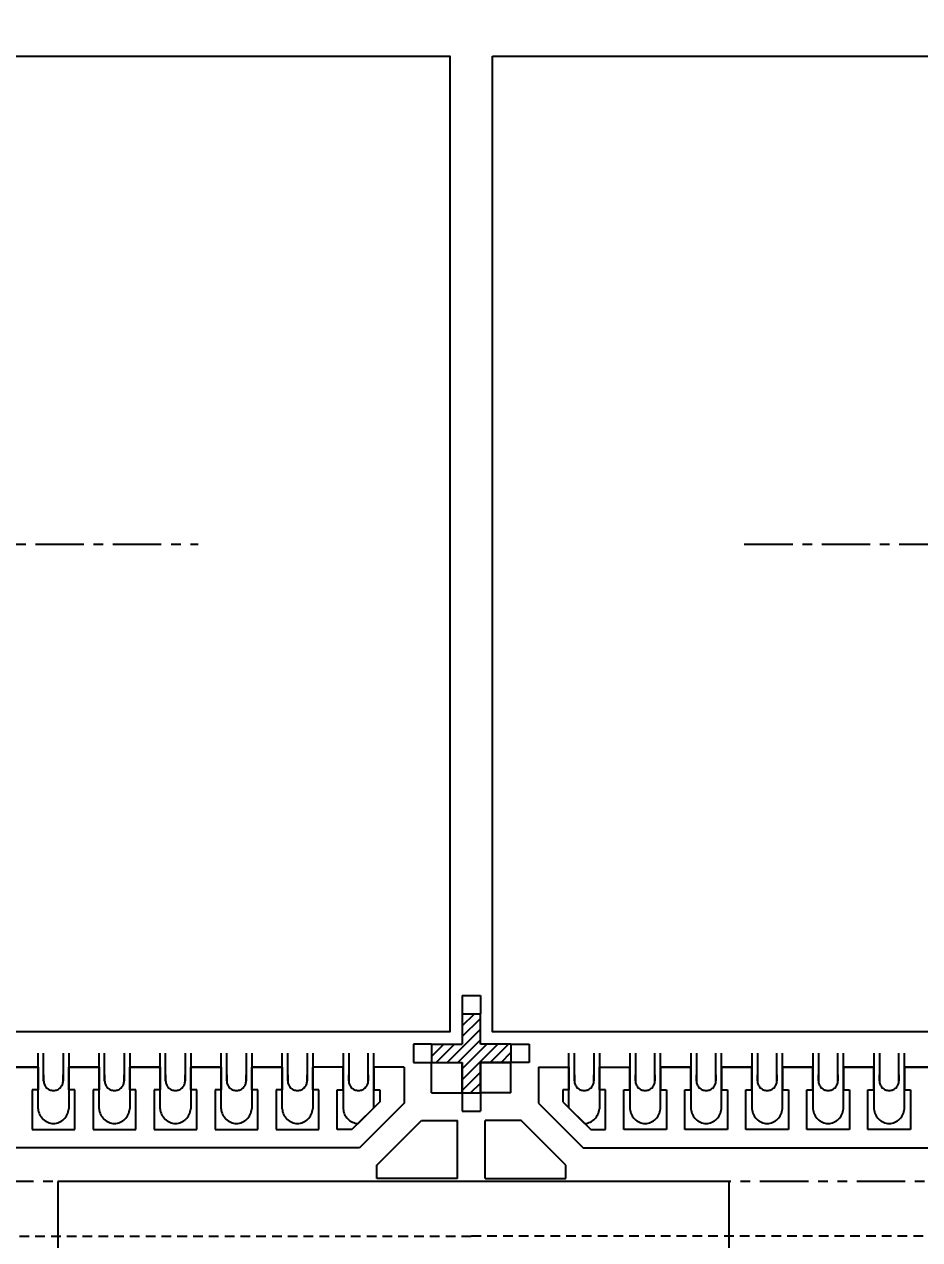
# Model space of a CAD drawing. Extents: x 91 to 778, y 180 to 503.
# Drawn here: x 505.4 to 520.08, y 249.16 to 269.09 of the extents above; entities that cross this region are included whole.
import ezdxf

# ---------------------------------------------------------------- set-up
doc = ezdxf.new("R2010")
doc.units = 0
doc.header["$LTSCALE"] = 12.7
doc.header["$MEASUREMENT"] = 0
doc.header["$PDMODE"] = 2
for name, pattern in [('CENTER', [2, 1.25, -0.25, 0.25, -0.25]), ('HIDDEN', [0.375, 0.25, -0.125]), ('PHANTOM', [2.5, 1.25, -0.25, 0.25, -0.25, 0.25, -0.25])]:
    doc.linetypes.add(name, pattern=pattern)
doc.layers.get('0').update_dxf_attribs({"linetype": 'CONTINUOUS'})
doc.layers.get('DEFPOINTS').update_dxf_attribs({"linetype": 'CONTINUOUS'})
for name, color, linetype in [('SH-01_CENTER', 2, 'CENTER'), ('SH-01_DIM', 4, 'CONTINUOUS'), ('SH-01_HATCH', 10, 'CONTINUOUS'), ('SH-01_HIDDEN', 6, 'HIDDEN'), ('SH-01_MISC', 5, 'CONTINUOUS'), ('SH-01_OBJECT', 7, 'CONTINUOUS'), ('SH-01_PHANTOM', 1, 'PHANTOM')]:
    doc.layers.add(name, color=color, linetype=linetype)
doc.styles.get("Standard").update_dxf_attribs({"font": 'simplex.shx', "width": 0.82})
doc.dimstyles.new('STANDARD$0', dxfattribs={"dimtxt": 0.18, "dimasz": 0.18, "dimexe": 0.18, "dimexo": 0.0625, "dimgap": 0.09, "dimtad": 0, "dimtih": 1, "dimtoh": 1, "dimdec": 4, "dimzin": 0, "dimdsep": 46, "dimtxsty": 'STANDARD', "dimcen": 0.09, "dimadec": 0, "dimazin": 0, "dimtfac": 1, "dimtdec": 4, "dimtofl": 0, "dimtmove": 0, "dimatfit": 3, "dimfxl": 1, "dimtolj": 1, "dimtzin": 0, "dimarcsym": 0})

# ---------------------------------------------------------------- blocks, each defined once
blk = doc.blocks.new('_Open30')
at = {"color": 0, "lineweight": -2}
for p, q in [((-1, 0.2679), (0, 0)), ((0, 0), (-1, -0.2679)), ((0, 0), (-1, 0))]:
    blk.add_line(p, q, dxfattribs=at)
blk = doc.blocks.new('*D24')
at = {"layer": 'DEFPOINTS', "color": 0, "ltscale": 0.05, "transparency": 16777216}
for p in [(143.581, 254.717), (731.581, 254.717), (731.581, 212.675)]:
    blk.add_point(p, dxfattribs=at)
at = {"layer": 'SH-01_DIM', "ltscale": 0.05, "transparency": 16777216}
for p, q in [((143.581, 252.177), (143.581, 210.135)), ((731.581, 252.177), (731.581, 210.135)), ((146.756, 212.675), (431.027, 212.675)), ((728.406, 212.675), (442.306, 212.675))]:
    blk.add_line(p, q, dxfattribs=at)
at = {"layer": 'SH-01_DIM', "ltscale": 0.05, "transparency": 16777216, "xscale": 3.175000000000011, "yscale": 3.175000000000011, "zscale": 3.175000000000011, "rotation": 180}
blk.add_blockref('_Open30', (143.581, 212.675), dxfattribs=at)
at = {"layer": 'SH-01_DIM', "ltscale": 0.05, "transparency": 16777216, "xscale": 3.175000000000011, "yscale": 3.175000000000011, "zscale": 3.175000000000011}
blk.add_blockref('_Open30', (731.581, 212.675), dxfattribs=at)
at = {"layer": 'SH-01_DIM', "ltscale": 0.05, "transparency": 16777216, "insert": (436.666, 212.675), "char_height": 1.524, "attachment_point": 5}
blk.add_mtext('\\A1;MOLD AREA\\P 294.0000', dxfattribs=at)
blk = doc.blocks.new('*D70')
at = {"layer": 'DEFPOINTS', "color": 0, "ltscale": 0.05, "transparency": 16777216}
for p in [(145.331, 250.117), (729.831, 250.117), (729.831, 224.936)]:
    blk.add_point(p, dxfattribs=at)
at = {"layer": 'SH-01_DIM', "ltscale": 0.05, "transparency": 16777216}
for p, q in [((145.331, 247.577), (145.331, 222.396)), ((729.831, 247.577), (729.831, 222.396)), ((148.506, 224.936), (425.901, 224.936)), ((726.656, 224.936), (449.26, 224.936))]:
    blk.add_line(p, q, dxfattribs=at)
at = {"layer": 'SH-01_DIM', "ltscale": 0.05, "transparency": 16777216, "xscale": 3.175000000000011, "yscale": 3.175000000000011, "zscale": 3.175000000000011, "rotation": 180}
blk.add_blockref('_Open30', (145.331, 224.936), dxfattribs=at)
at = {"layer": 'SH-01_DIM', "ltscale": 0.05, "transparency": 16777216, "xscale": 3.175000000000011, "yscale": 3.175000000000011, "zscale": 3.175000000000011}
blk.add_blockref('_Open30', (729.831, 224.936), dxfattribs=at)
at = {"layer": 'SH-01_DIM', "ltscale": 0.05, "transparency": 16777216, "insert": (437.581, 224.936), "char_height": 1.524, "attachment_point": 5}
blk.add_mtext('\\A1;SAW SINGULATION AREA\\P 292.2500', dxfattribs=at)
blk = doc.blocks.new('*U10')
at = {"layer": 'SH-01_CENTER', "ltscale": 0.05}
for p, q in [((0, -3.875), (0, 3.875)), ((-3.875, 0), (3.875, 0))]:
    blk.add_line(p, q, dxfattribs=at)
at = {"layer": 'SH-01_MISC', "ltscale": 0.05}
blk.add_lwpolyline([(-8, 8), (8, 8), (8, -8), (-8, -8)], close=True, dxfattribs=at)
blk = doc.blocks.new('*U11')
at = {"color": 0, "linetype": 'ByBlock', "lineweight": -2, "transparency": 16777216}
for p in [(150.3, 0), (167, 0)]:
    blk.add_blockref('*U10', p, dxfattribs=at)
blk = doc.blocks.new('A$C1BE279AF')
at = {"layer": 'SH-01_HATCH', "ltscale": 0.05}
h = blk.add_hatch(dxfattribs=at)
h.set_pattern_fill('ANSI31', color=10)
h.set_pattern_definition([(45, (2.30032, -1.11), (-0.0883883, 0.0883883), [])])
h.paths.add_polyline_path([(1.69, 1.19), (1.19, 1.19), (1.19, 1.69), (0.89, 1.69), (0.89, 1.19), (0.39, 1.19), (0.39, 0.89), (0.89, 0.89), (0.89, 0.39), (1.19, 0.39), (1.19, 0.89), (1.69, 0.89)])
at = {"layer": 'SH-01_HIDDEN'}
for p, q in [((0.89, 1.99), (1.19, 1.99)), ((0.89, 1.99), (0.89, 1.69)), ((1.19, 1.99), (1.19, 1.69)), ((0.09, 1.19), (0.09, 0.89)), ((0.39, 1.19), (0.09, 1.19)), ((1.69, 1.19), (1.99, 1.19)), ((1.99, 1.19), (1.99, 0.89)), ((0.09, 0.89), (0.39, 0.89)), ((1.99, 0.89), (1.69, 0.89)), ((0.89, 0.39), (0.89, 0.09)), ((1.19, 0.39), (1.19, 0.09)), ((0.89, 0.09), (1.19, 0.09))]:
    blk.add_line(p, q, dxfattribs=at)
at = {"layer": 'SH-01_OBJECT'}
for p, q in [((0.89, 1.69), (1.19, 1.69)), ((0.89, 1.69), (0.89, 1.19)), ((1.19, 1.19), (1.19, 1.69)), ((0.39, 1.19), (0.39, 0.89)), ((0.39, 1.19), (0.89, 1.19)), ((1.69, 1.19), (1.19, 1.19)), ((1.69, 1.19), (1.69, 0.89)), ((0.39, 0.89), (0.89, 0.89)), ((0.89, 0.39), (0.89, 0.89)), ((0.89, 0.89), (0.89, 0.89)), ((1.69, 0.89), (1.19, 0.89)), ((1.19, 0.89), (1.19, 0.89)), ((1.19, 0.89), (1.19, 0.39)), ((0.89, 0.39), (1.19, 0.39))]:
    blk.add_line(p, q, dxfattribs=at)
blk = doc.blocks.new('A$C6EB0439C')
at = {"layer": 'SH-01_HIDDEN'}
for p, q in [((9.45, 2.09), (9.45, 3)), ((9.54, 2.55), (9.54, 3)), ((9.86, 3), (9.86, 2.55)), ((9.95, 3), (9.95, 2.09)), ((10.45, 2.09), (10.45, 3)), ((10.54, 2.55), (10.54, 3)), ((10.86, 3), (10.86, 2.55)), ((10.95, 3), (10.95, 2.09)), ((11.45, 2.09), (11.45, 3)), ((11.54, 2.55), (11.54, 3)), ((11.86, 3), (11.86, 2.55)), ((11.95, 3), (11.95, 2.09)), ((12.45, 2.09), (12.45, 3)), ((12.54, 2.55), (12.54, 3)), ((12.86, 3), (12.86, 2.55)), ((12.95, 3), (12.95, 2.09)), ((13.45, 2.09), (13.45, 3)), ((13.54, 2.55), (13.54, 3)), ((13.86, 3), (13.86, 2.55)), ((13.95, 3), (13.95, 2.09)), ((14.45, 3), (14.45, 2.09)), ((14.54, 3), (14.54, 2.55)), ((14.86, 2.55), (14.86, 3)), ((14.95, 2.107), (14.95, 3)), ((18.15, 2.107), (18.15, 3)), ((18.24, 2.55), (18.24, 3)), ((18.56, 3), (18.56, 2.55)), ((18.65, 3), (18.65, 2.09)), ((19.15, 3), (19.15, 2.09)), ((19.24, 3), (19.24, 2.55)), ((19.56, 2.55), (19.56, 3)), ((19.65, 2.09), (19.65, 3)), ((20.15, 3), (20.15, 2.09)), ((20.24, 3), (20.24, 2.55)), ((20.56, 2.55), (20.56, 3)), ((20.65, 2.09), (20.65, 3)), ((21.15, 3), (21.15, 2.09)), ((21.24, 3), (21.24, 2.55)), ((21.56, 2.55), (21.56, 3)), ((21.65, 2.09), (21.65, 3)), ((22.15, 3), (22.15, 2.09)), ((22.24, 3), (22.24, 2.55)), ((22.56, 2.55), (22.56, 3)), ((22.65, 2.09), (22.65, 3)), ((23.15, 3), (23.15, 2.09)), ((23.24, 3), (23.24, 2.55)), ((23.56, 2.55), (23.56, 3)), ((23.65, 2.09), (23.65, 3)), ((9.45, 2.09), (9.45, 2.65)), ((9.54, 2.65), (9.54, 2.55)), ((9.86, 2.55), (9.86, 2.65)), ((9.95, 2.65), (9.95, 2.09)), ((10.45, 2.09), (10.45, 2.65)), ((10.54, 2.65), (10.54, 2.55)), ((10.86, 2.55), (10.86, 2.65)), ((10.95, 2.65), (10.95, 2.09)), ((11.45, 2.09), (11.45, 2.65)), ((11.54, 2.65), (11.54, 2.55)), ((11.86, 2.55), (11.86, 2.65)), ((11.95, 2.65), (11.95, 2.09)), ((12.45, 2.09), (12.45, 2.65)), ((12.54, 2.65), (12.54, 2.55)), ((12.86, 2.55), (12.86, 2.65)), ((12.95, 2.65), (12.95, 2.09)), ((13.45, 2.09), (13.45, 2.65)), ((13.54, 2.65), (13.54, 2.55)), ((13.86, 2.55), (13.86, 2.65)), ((13.95, 2.65), (13.95, 2.09)), ((14.45, 2.65), (14.45, 2.09)), ((14.54, 2.55), (14.54, 2.65)), ((14.86, 2.65), (14.86, 2.55)), ((14.95, 2.107), (14.95, 2.65)), ((18.15, 2.107), (18.15, 2.65)), ((18.24, 2.65), (18.24, 2.55)), ((18.56, 2.55), (18.56, 2.65)), ((18.65, 2.65), (18.65, 2.09)), ((19.15, 2.65), (19.15, 2.09)), ((19.24, 2.55), (19.24, 2.65)), ((19.56, 2.65), (19.56, 2.55)), ((19.65, 2.09), (19.65, 2.65)), ((20.15, 2.65), (20.15, 2.09)), ((20.24, 2.55), (20.24, 2.65)), ((20.56, 2.65), (20.56, 2.55)), ((20.65, 2.09), (20.65, 2.65)), ((21.15, 2.65), (21.15, 2.09)), ((21.24, 2.55), (21.24, 2.65)), ((21.56, 2.65), (21.56, 2.55)), ((21.65, 2.09), (21.65, 2.65)), ((22.15, 2.65), (22.15, 2.09)), ((22.24, 2.55), (22.24, 2.65)), ((22.56, 2.65), (22.56, 2.55)), ((22.65, 2.09), (22.65, 2.65)), ((23.15, 2.65), (23.15, 2.09)), ((23.24, 2.55), (23.24, 2.65)), ((23.56, 2.65), (23.56, 2.55)), ((23.65, 2.09), (23.65, 2.65)), ((14.693, 1.85), (14.94, 2.097)), ((18.407, 1.85), (18.16, 2.097))]:
    blk.add_line(p, q, dxfattribs=at)
at = {"layer": 'SH-01_HIDDEN', "ltscale": 0.05}
for p in [(7.85, 0), (25.25, 0)]:
    blk.add_line(p, (16.55, 0), dxfattribs=at)
at = {"layer": 'SH-01_HIDDEN'}
for centre, radius, start, end in [((9.7, 2.55), 0.16, 180, 0), ((10.7, 2.55), 0.16, 180, 0), ((11.7, 2.55), 0.16, 180, 0), ((12.7, 2.55), 0.16, 180, 0), ((13.7, 2.55), 0.16, 180, 0), ((14.7, 2.55), 0.16, 180, 0), ((18.4, 2.55), 0.16, 180, 0), ((19.4, 2.55), 0.16, 180, 0), ((20.4, 2.55), 0.16, 180, 0), ((21.4, 2.55), 0.16, 180, 0), ((22.4, 2.55), 0.16, 180, 0), ((23.4, 2.55), 0.16, 180, 0), ((9.707, 2.108), 0.258, 183.9895, 268.3485), ((9.693, 2.108), 0.258, 271.6517, 356.0098), ((10.707, 2.108), 0.258, 183.9895, 268.3485), ((10.693, 2.108), 0.258, 271.6517, 356.0098), ((11.707, 2.108), 0.258, 183.9895, 268.3485), ((11.693, 2.108), 0.258, 271.6517, 356.0098), ((12.707, 2.108), 0.258, 183.9895, 268.3485), ((12.693, 2.108), 0.258, 271.6517, 356.0098), ((13.707, 2.108), 0.258, 183.9895, 268.3485), ((13.693, 2.108), 0.258, 271.6517, 356.0098), ((14.708, 2.108), 0.259, 184.0841, 266.6512), ((18.392, 2.108), 0.259, 273.3488, 355.9159), ((19.407, 2.108), 0.258, 183.9902, 268.3483), ((19.393, 2.108), 0.258, 271.6515, 356.0105), ((20.407, 2.108), 0.258, 183.9902, 268.3483), ((20.393, 2.108), 0.258, 271.6515, 356.0105), ((21.407, 2.108), 0.258, 183.9902, 268.3483), ((21.393, 2.108), 0.258, 271.6515, 356.0105), ((22.407, 2.108), 0.258, 183.9902, 268.3483), ((22.393, 2.108), 0.258, 271.6515, 356.0105), ((23.407, 2.108), 0.258, 183.9902, 268.3483), ((23.393, 2.108), 0.258, 271.6515, 356.0105)]:
    blk.add_arc(centre, radius, start, end, dxfattribs=at)
at = {"layer": 'SH-01_OBJECT', "linetype": 'Continuous'}
for p, q in [((15.9, 2.35), (15.9, 2.85)), ((17.2, 2.35), (17.2, 2.85)), ((15.9, 2.35), (16.4, 2.35)), ((17.2, 2.35), (16.7, 2.35))]:
    blk.add_line(p, q, dxfattribs=at)
at = {"layer": 'SH-01_OBJECT', "ltscale": 0.05}
for p, q in [((15.9, 2.85), (16.4, 2.85)), ((16.4, 2.85), (16.4, 2.35)), ((16.7, 2.35), (16.7, 2.85)), ((16.7, 2.85), (17.2, 2.85)), ((9.45, 2.775), (8.95, 2.775)), ((8.95, 2.775), (9.45, 2.775)), ((10.45, 2.775), (9.95, 2.775)), ((9.95, 2.775), (10.45, 2.775)), ((11.45, 2.775), (10.95, 2.775)), ((10.95, 2.775), (11.45, 2.775)), ((12.45, 2.775), (11.95, 2.775)), ((11.95, 2.775), (12.45, 2.775)), ((13.45, 2.775), (12.95, 2.775)), ((12.95, 2.775), (13.45, 2.775)), ((14.45, 2.775), (13.95, 2.775)), ((14.45, 2.775), (13.95, 2.775)), ((15.45, 2.775), (14.95, 2.775)), ((17.65, 2.775), (18.15, 2.775)), ((18.65, 2.775), (19.15, 2.775)), ((18.65, 2.775), (19.15, 2.775)), ((19.65, 2.775), (20.15, 2.775)), ((20.15, 2.775), (19.65, 2.775)), ((20.65, 2.775), (21.15, 2.775)), ((21.15, 2.775), (20.65, 2.775)), ((21.65, 2.775), (22.15, 2.775)), ((22.15, 2.775), (21.65, 2.775)), ((22.65, 2.775), (23.15, 2.775)), ((23.15, 2.775), (22.65, 2.775)), ((23.65, 2.775), (24.15, 2.775)), ((24.15, 2.775), (23.65, 2.775)), ((16.325, 1.44), (16.325, 1.9)), ((16.775, 1.44), (16.775, 1.9)), ((16.325, 0.95), (16.325, 1.44)), ((16.775, 0.95), (16.775, 1.44)), ((16.325, 0.95), (15, 0.95)), ((16.775, 0.95), (18.1, 0.95))]:
    blk.add_line(p, q, dxfattribs=at)
at = {"layer": 'SH-01_OBJECT'}
for p, q in [((9.45, 2.775), (9.45, 2.4)), ((9.95, 2.4), (9.95, 2.775)), ((10.45, 2.775), (10.45, 2.4)), ((10.95, 2.4), (10.95, 2.775)), ((11.45, 2.775), (11.45, 2.4)), ((11.95, 2.4), (11.95, 2.775)), ((12.45, 2.775), (12.45, 2.4)), ((12.95, 2.4), (12.95, 2.775)), ((13.45, 2.775), (13.45, 2.4)), ((13.95, 2.4), (13.95, 2.775)), ((14.45, 2.4), (14.45, 2.775)), ((14.95, 2.775), (14.95, 2.4)), ((15.45, 2.775), (15.45, 2.183)), ((17.65, 2.775), (17.65, 2.183)), ((18.15, 2.775), (18.15, 2.4)), ((18.65, 2.4), (18.65, 2.775)), ((19.15, 2.4), (19.15, 2.775)), ((19.65, 2.775), (19.65, 2.4)), ((20.15, 2.4), (20.15, 2.775)), ((20.65, 2.775), (20.65, 2.4)), ((21.15, 2.4), (21.15, 2.775)), ((21.65, 2.775), (21.65, 2.4)), ((22.15, 2.4), (22.15, 2.775)), ((22.65, 2.775), (22.65, 2.4)), ((23.15, 2.4), (23.15, 2.775)), ((23.65, 2.775), (23.65, 2.4)), ((9.45, 2.4), (9.35, 2.4)), ((9.35, 2.4), (9.35, 1.75)), ((10.05, 2.4), (9.95, 2.4)), ((10.05, 1.75), (10.05, 2.4)), ((10.45, 2.4), (10.35, 2.4)), ((10.35, 2.4), (10.35, 1.75)), ((11.05, 2.4), (10.95, 2.4)), ((11.05, 1.75), (11.05, 2.4)), ((11.45, 2.4), (11.35, 2.4)), ((11.35, 2.4), (11.35, 1.75)), ((12.05, 2.4), (11.95, 2.4)), ((12.05, 1.75), (12.05, 2.4)), ((12.45, 2.4), (12.35, 2.4)), ((12.35, 2.4), (12.35, 1.75)), ((13.05, 2.4), (12.95, 2.4)), ((13.05, 1.75), (13.05, 2.4)), ((13.45, 2.4), (13.35, 2.4)), ((13.35, 2.4), (13.35, 1.75)), ((14.05, 2.4), (13.95, 2.4)), ((14.05, 1.75), (14.05, 2.4)), ((14.35, 2.4), (14.45, 2.4)), ((14.35, 1.75), (14.35, 2.4)), ((14.95, 2.4), (15.05, 2.4)), ((15.05, 2.4), (15.05, 2.207)), ((18.15, 2.4), (18.05, 2.4)), ((18.05, 2.4), (18.05, 2.207)), ((18.75, 2.4), (18.65, 2.4)), ((18.75, 1.75), (18.75, 2.4)), ((19.05, 2.4), (19.15, 2.4)), ((19.05, 1.75), (19.05, 2.4)), ((19.65, 2.4), (19.75, 2.4)), ((19.75, 2.4), (19.75, 1.75)), ((20.05, 2.4), (20.15, 2.4)), ((20.05, 1.75), (20.05, 2.4)), ((20.65, 2.4), (20.75, 2.4)), ((20.75, 2.4), (20.75, 1.75)), ((21.05, 2.4), (21.15, 2.4)), ((21.05, 1.75), (21.05, 2.4)), ((21.65, 2.4), (21.75, 2.4)), ((21.75, 2.4), (21.75, 1.75)), ((22.05, 2.4), (22.15, 2.4)), ((22.05, 1.75), (22.05, 2.4)), ((22.65, 2.4), (22.75, 2.4)), ((22.75, 2.4), (22.75, 1.75)), ((23.05, 2.4), (23.15, 2.4)), ((23.05, 1.75), (23.05, 2.4)), ((23.65, 2.4), (23.75, 2.4)), ((23.75, 2.4), (23.75, 1.75)), ((15.05, 2.207), (14.593, 1.75)), ((18.05, 2.207), (18.507, 1.75)), ((15.45, 2.183), (14.717, 1.45)), ((17.65, 2.183), (18.383, 1.45)), ((15, 1.167), (15.733, 1.9)), ((15.733, 1.9), (16.325, 1.9)), ((17.367, 1.9), (16.775, 1.9)), ((18.1, 1.167), (17.367, 1.9)), ((9.35, 1.75), (10.05, 1.75)), ((10.35, 1.75), (11.05, 1.75)), ((11.35, 1.75), (12.05, 1.75)), ((12.35, 1.75), (13.05, 1.75)), ((13.35, 1.75), (14.05, 1.75)), ((14.593, 1.75), (14.35, 1.75)), ((18.507, 1.75), (18.75, 1.75)), ((19.75, 1.75), (19.05, 1.75)), ((20.75, 1.75), (20.05, 1.75)), ((21.75, 1.75), (21.05, 1.75)), ((22.75, 1.75), (22.05, 1.75)), ((23.75, 1.75), (23.05, 1.75)), ((14.717, 1.45), (1.683, 1.45)), ((18.383, 1.45), (31.417, 1.45)), ((15, 0.95), (15, 1.167)), ((18.1, 0.95), (18.1, 1.167))]:
    blk.add_line(p, q, dxfattribs=at)

msp = doc.modelspace()

# ---------------------------------------------------------------- linework, layer by layer
at = {"layer": 'SH-01_PHANTOM', "ltscale": 0.05}
msp.add_lwpolyline([(341.03073, 421.31745), (534.13073, 421.31745), (534.13073, 250.11745), (341.03073, 250.11745)], close=True, dxfattribs=at)
at = {"layer": 'SH-01_PHANTOM'}
msp.add_lwpolyline([(505.95573, 241.21745), (516.95573, 241.21745), (516.95573, 250.11745), (505.95573, 250.11745)], close=True, dxfattribs=at)

# ---------------------------------------------------------------- block references
msp.add_blockref('*U11', (354.08073, 260.56745))
at = {"ltscale": 0.05}
msp.add_blockref('A$C6EB0439C', (496.18073, 249.21735), dxfattribs=at)
at = {"layer": 'SH-01_OBJECT', "ltscale": 0.05, "row_count": 1, "column_count": 12, "row_spacing": 0, "column_spacing": 16.7}
msp.add_blockref('A$C1BE279AF', (344.69073, 251.17735), dxfattribs=at)

# ---------------------------------------------------------------- dimensions: what is measured, and where the dimension line sits
at = {"layer": 'SH-01_DIM', "ltscale": 0.05}
dim = msp.add_linear_dim(base=(731.58073, 212.67526), p1=(143.58073, 254.71745), p2=(731.58073, 254.71745), text='MOLD AREA\\P<>', dimstyle='STANDARD$0', override={"dimscale": 25.4, "dimtxt": 0.06, "dimasz": 0.125, "dimexe": 0.1, "dimexo": 0.1, "dimgap": 0.01, "dimtih": 0, "dimtoh": 0, "dimlfac": 0.5, "dimzin": 1, "dimpost": ' <>\\X', "dimblk": 'Open30', "dimcen": -0.09, "dimclrd": 256, "dimclre": 256, "dimclrt": 256, "dimazin": 1, "dimtp": 0.03, "dimtm": 0.03, "dimtofl": 1, "dimldrblk": 'Open30', "dimlwd": -1, "dimlwe": -1}, dxfattribs=at)
dim.commit()
dim.dimension.update_dxf_attribs({"geometry": '*D24', "text_midpoint": (436.66625, 212.67526), "dimtype": 128})
dim = msp.add_linear_dim(base=(729.83073, 224.93642), p1=(145.33073, 250.11745), p2=(729.83073, 250.11745), text='SAW SINGULATION AREA\\P<>', dimstyle='STANDARD$0', override={"dimscale": 25.4, "dimtxt": 0.06, "dimasz": 0.125, "dimexe": 0.1, "dimexo": 0.1, "dimgap": 0.01, "dimtih": 0, "dimtoh": 0, "dimlfac": 0.5, "dimzin": 1, "dimpost": ' <>\\X', "dimblk": 'Open30', "dimcen": -0.09, "dimclrd": 256, "dimclre": 256, "dimclrt": 256, "dimazin": 1, "dimtp": 0.03, "dimtm": 0.03, "dimtofl": 1, "dimldrblk": 'Open30', "dimlwd": -1, "dimlwe": -1}, dxfattribs=at)
dim.commit()
dim.dimension.update_dxf_attribs({"geometry": '*D70', "text_midpoint": (437.58073, 224.93642)})

doc.saveas('drawing.dxf')
